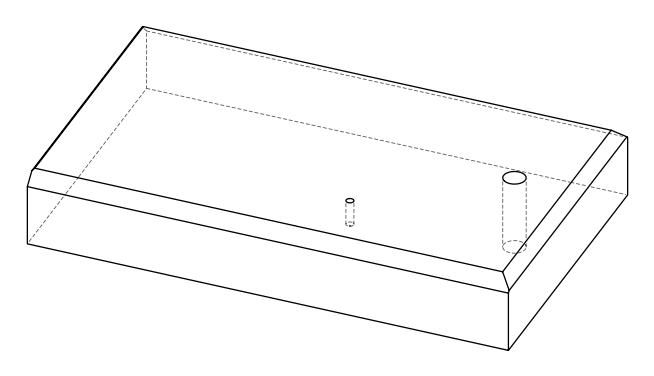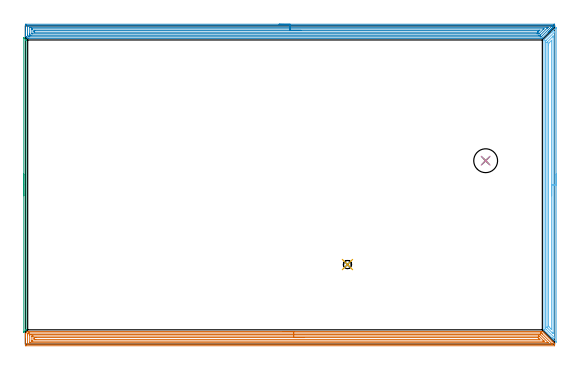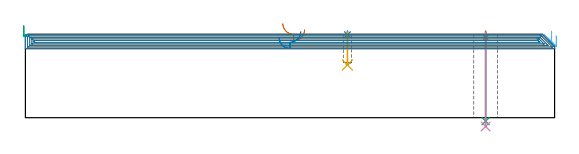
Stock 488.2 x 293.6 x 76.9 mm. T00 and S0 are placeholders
(PLAN: 9 operations, 4 tool changes, 51.6 min)
(1 SPOT_DRILL | STEP1HOLE | NXT0321_9005460120000 | 0.05 min | 182 mm3)
(2 SPOT_DRILL_1 | STEP1POCKET | NXT0321_9005460120000 | 0.03 min | 14 mm3)
(3 DRILL_THROUGH_HOLE_INTO_CENTER | STEP1HOLE | NXT0301_065 | 0.33 min | 5151 mm3)
(4 DRILL_TO_ENLARGE_THROUGH_HOLE | STEP1HOLE | UGT0301_053 | 0.35 min | 23845 mm3)
(5 DRILL_BLIND_HOLE_INTO_CENTER | STEP1POCKET | UGT0301_195 | 0.12 min | 1192 mm3)
(6 AREA_MILL | FG_CHAMFER_SURFACE | UGT0205_001 | 9.22 min | 18737 mm3)
(7 AREA_MILL_1 | FG_CHAMFER_SURFACE_1 | UGT0205_001 | 19.59 min | 41935 mm3)
(8 AREA_MILL_2 | FG_CHAMFER_SURFACE_2 | UGT0205_001 | 19.58 min | 40666 mm3)
(9 AREA_MILL_3 | FG_CHAMFER_SURFACE_3 | UGT0205_001 | 2.31 min | 594 mm3)
(TOOL NXT0321_9005460120000 | NC Spot Drill, 142deg, 12mm, Carbide, Uncoated | D12 PA142 FL30 Z2)
(TOOL NXT0301_065 | Carbide Drill 9.4mm [860.1-0940-075A1-MM 2214] | D9.4 PA140 FL98 Z2)
(TOOL UGT0301_053 | Twist Drill 22 mm | D22 PA118 FL150 Z2)
(TOOL UGT0301_195 | Twist Drill 7.6 mm | D7.6 PA118 FL73 Z2)
(TOOL UGT0205_001 | Chamfer Mill 20 x 3 x 45 deg. | D20 FL50 Z2)
(OP 1 SPOT_DRILL)
G17 G21 G94 G90
T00 M6
G54
G17 G0 G90 X424.6 Y169.2 S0 M3
G43 Z86.9 H0
G94 G81 G98 Z73.9 F250. R79.9
G80
M5
M2
(OP 2 SPOT_DRILL_1)
G17 G21 G94 G90
T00 M6
G54
G17 G0 G90 X297.1 Y73.4 S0 M3
G43 Z86.9 H0
G94 G81 G98 Z76.573 F250. R79.9
G80
M5
M2
(OP 3 DRILL_THROUGH_HOLE_INTO_CENTER)
G17 G21 G94 G90
T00 M6
G54
G17 G0 G90 X424.6 Y169.2 S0 M3
G43 Z86.9 H1
G94 G73 G98 Z-3.211 F250. Q8.901 R78.9
G80
M5
M2
(OP 4 DRILL_TO_ENLARGE_THROUGH_HOLE)
G17 G21 G94 G90
T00 M6
G54
G17 G0 G90 X424.6 Y169.2 S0 M3
G43 Z86.9 H0
G94 G73 G98 Z-8.109 F250. Q21.252 R78.9
G80
M5
M2
(OP 5 DRILL_BLIND_HOLE_INTO_CENTER)
G17 G21 G94 G90
T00 M6
G54
G17 G0 G90 X297.1 Y73.4 S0 M3
G43 Z86.9 H0
G94 G81 G98 Z48.6 F250. R78.9
G80
M5
M2
(OP 6 AREA_MILL)
G17 G21 G94 G90
T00 M6
G54
G17 G0 G90 X489.7 Y156.9 S1061 M3
G43 Z86.9 H0
Z75.6
G94 G1 Y156.862 Z74.728 F250.
Y156.748 Z73.863
Y156.559 Z73.012
Y156.297 Z72.18
Y155.963 Z71.374
Y155.56 Z70.6
Y155.092 Z69.864
Y154.56 Z69.172
Y153.971 Z68.529
Y153.328 Z67.939
Y152.636 Z67.408
Y151.9 Z66.94
Y151.126 Z66.537
Y150.32 Z66.203
Y149.488 Z65.941
Y148.636 Z65.752
Y147.772 Z65.638
Y146.9 Z65.6
Y2.08
X489.695 Y1.912 Z65.605
X489.693 Y1.908 Z65.607
X487.285 Y4.314 Z68.013
X487.119 Y4.478 Z68.175
X486.96 Y4.639 Z68.337
X486.838 Y4.761 Z68.46
X486.681 Y4.917 Z68.614
X486.53 Y5.069 Z68.768
X486.391 Y5.208 Z68.907
X486.242 Y5.355 Z69.053
X486.1 Y5.499 Z69.198
X485.944 Y5.655 Z69.354
X485.804 Y5.794 Z69.492
X483.709 Y7.89 Z71.589
X481.028 Y10.572 Z74.272
X478.757 Y12.844 Z76.543
X478.431 Y13.171 Z76.866
X478.405 Y13.206 Z76.891
X478.4 Y13.254 Z76.9
Y280.546
X478.405 Y280.595 Z76.891
X478.431 Y280.629 Z76.866
X478.757 Y280.957 Z76.543
X485.669 Y287.871 Z69.628
X485.804 Y288.006 Z69.492
X485.944 Y288.145 Z69.354
X486.1 Y288.301 Z69.198
X486.242 Y288.445 Z69.053
X486.391 Y288.592 Z68.907
X486.53 Y288.731 Z68.768
X486.681 Y288.883 Z68.614
X486.838 Y289.039 Z68.46
X486.96 Y289.161 Z68.337
X487.119 Y289.322 Z68.175
X487.638 Y289.838 Z67.662
X487.881 Y290.082 Z67.417
X487.996 Y290.198 Z67.3
X488.568 Y290.768 Z66.732
X488.775 Y290.976 Z66.523
X488.873 Y291.075 Z66.423
X489.073 Y291.274 Z66.226
X489.145 Y291.346 Z66.154
X489.568 Y291.768 Z65.731
X489.673 Y291.87 Z65.625
X489.694 Y291.883 Z65.603
X489.699 Y291.87 Z65.599
X489.7 Y146.9 Z65.6
X488.286 Z67.014
X488.285 Y6.102 Z67.015
X488.283 Y5.865 Z67.017
X488.281 Y5.806 Z67.019
X488.28 Y5.787 Z67.02
X488.272 Y5.79 Z67.028
X488.213 Y5.845 Z67.087
X487.948 Y6.102 Z67.352
X480.542 Y13.509 Z74.758
X479.91 Y14.148 Z75.39
X479.821 Y14.246 Z75.479
X479.819 Y14.334 Z75.481
X479.816 Y14.519 Z75.484
X479.814 Y14.89 Z75.486
Y15.042
X479.815 Y278.606 Z75.485
Y278.758
X479.821 Y279.494 Z75.479
X479.828 Y279.567 Z75.472
X479.907 Y279.652 Z75.393
X480.226 Y279.975 Z75.074
X480.542 Y280.293 Z74.758
X487.948 Y287.698 Z67.352
X488.052 Y287.8 Z67.248
X488.197 Y287.94 Z67.103
X488.27 Y288.009 Z67.03
X488.279 Y287.856 Z67.021
X488.283 Y287.698 Z67.017
X488.285 Y287.53 Z67.015
X488.286 Y146.9 Z67.014
X486.872 Z68.428
X486.871 Y10.378 Z68.429
X486.866 Y9.678 Z68.434
X486.865 Y9.661 Z68.435
X486.831 Y9.678 Z68.469
X486.681 Y9.822 Z68.619
X485.927 Y10.572 Z69.373
X481.419 Y15.08 Z73.881
X481.315 Y15.187 Z73.985
X481.264 Y15.243 Z74.036
X481.241 Y15.269 Z74.059
X481.235 Y15.353 Z74.065
X481.231 Y15.741 Z74.069
X481.229 Y15.936 Z74.071
Y278.058
Y278.253
X481.232 Y278.382 Z74.068
X481.236 Y278.485 Z74.064
X481.241 Y278.53 Z74.059
X481.438 Y278.739 Z73.862
X486.75 Y284.051 Z68.55
X486.823 Y284.122 Z68.477
X486.845 Y284.136 Z68.455
X486.865 Y284.148 Z68.435
X486.866 Y284.122 Z68.434
X486.87 Y284. Z68.43
X486.871 Y283.928 Z68.429
X486.872 Y283.228 Z68.428
Y146.9
X485.457 Z69.843
Y13.608
X485.456 Y13.53 Z69.844
X485.455 Y13.509 Z69.845
X485.426 Y13.533 Z69.874
X485.28 Y13.673 Z70.02
X485.049 Y13.9 Z70.251
X484.927 Y14.022 Z70.373
X483.013 Y15.936 Z72.287
X482.847 Y16.105 Z72.453
X482.734 Y16.222 Z72.566
X482.649 Y16.313 Z72.651
X482.648 Y16.342 Z72.652
X482.645 Y16.474 Z72.655
X482.643 Y16.83 Z72.657
Y17.37
Y276.076
X482.645 Y276.615 Z72.655
X482.649 Y276.97 Z72.651
X482.657 Y277.496 Z72.643
X483.014 Y277.864 Z72.286
X483.094 Y277.945 Z72.206
X485.308 Y280.158 Z69.992
X485.378 Y280.226 Z69.922
X485.422 Y280.266 Z69.878
X485.447 Y280.288 Z69.853
X485.45 Y280.253 Z69.85
X485.454 Y280.165 Z69.846
X485.457 Y280.006 Z69.843
Y146.9
Y146.028 Z69.881
Y145.164 Z69.995
Y144.312 Z70.183
Y143.48 Z70.446
Y142.674 Z70.78
Y141.9 Z71.182
Y141.164 Z71.651
Y140.472 Z72.182
Y139.829 Z72.772
Y139.24 Z73.415
Y138.708 Z74.107
Y138.24 Z74.843
Y137.837 Z75.616
Y137.503 Z76.422
Y137.241 Z77.254
Y137.052 Z78.106
Y136.938 Z78.971
Y136.9 Z79.843
G0 Z86.9
M5
M2
(OP 7 AREA_MILL_1)
G17 G21 G94 G90
T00 M6
G54
G17 G0 G90 X237.484 Y11.697 S1061 M3
G43 Z86.9 H0
Z86.897
G94 G1 X237.522 Z86.025 F250.
X237.636 Z85.16
X237.825 Z84.309
X238.087 Z83.477
X238.421 Z82.671
X238.824 Z81.897
X239.293 Z81.161
X239.824 Z80.469
X240.413 Z79.826
X241.056 Z79.236
X241.748 Z78.705
X242.484 Z78.237
X243.258 Z77.834
X244.064 Z77.5
X244.896 Z77.238
X245.748 Z77.049
X246.612 Z76.935
X247.484 Z76.897
X475.964 Y11.694 Z76.894
X476.853 Y11.692 Z76.892
X476.858
X476.872 Y11.686 Z76.886
X476.927 Y11.66 Z76.858
X485.955 Y2.644 Z67.841
X488.155 Y0.445 Z65.643
X488.19 Y0.399 Z65.596
X488.2 Y0.356 Z65.555
Y0.307 Z65.506
Y-0.379 Z64.82
Y-1.063 Z64.132
X488.199 Y-1.404 Z63.793
X488.197 Y-1.491 Z63.705
X488.027 Y-1.5 Z63.7
X0.62
X0.165 Y-1.495 Z63.703
X0.01 Y-1.492 Z63.706
X0. Y-1.332 Z63.865
Y5.98 Z71.175
Y7.4 Z72.596
Y7.741 Z72.937
Y8.425 Z73.624
X0.001 Y9.502 Z74.7
X0.003 Y9.592 Z74.788
X0.024 Y9.626 Z74.822
X1.803 Y11.405 Z76.6
X2.105 Y11.694 Z76.892
X2.407 Y11.7 Z76.9
X247.484 Y11.697 Z76.897
Y10.283 Z75.483
X475.176 Y10.279 Z75.479
X475.57 Y10.276 Z75.476
X475.766 Y10.273 Z75.473
X475.861 Y10.264 Z75.464
X475.964 Y10.167 Z75.367
X476.635 Y9.502 Z74.702
X476.858 Y9.281 Z74.481
X485.451 Y0.698 Z65.898
X485.793 Y0.354 Z65.554
X486.129 Y0.009 Z65.209
X486.19 Y-0.06 Z65.14
X486.193 Y-0.075 Z65.125
X486.191 Y-0.078 Z65.122
X486.18 Y-0.081 Z65.119
X486.104 Y-0.084 Z65.116
X485.793 Y-0.086 Z65.114
X485.695
X2.308 Y-0.085 Z65.115
X2.037 Y-0.08 Z65.12
X2.011 Y-0.079 Z65.121
X2.007 Y-0.059 Z65.141
X2.002 Y-0.026 Z65.174
X2.001 Y0.006 Z65.206
X2. Y0.219 Z65.419
X2.001 Y8.622 Z73.822
X2.004 Y9.019 Z74.219
X2.01 Y9.141 Z74.341
X2.083 Y9.222 Z74.422
X2.352 Y9.502 Z74.702
X2.37 Y9.52 Z74.72
X2.407 Y9.558 Z74.758
X2.824 Y9.972 Z75.172
X2.985 Y10.129 Z75.329
X3.116 Y10.254 Z75.454
X3.156 Y10.279 Z75.479
X3.202 Y10.281 Z75.481
X3.301 Y10.284 Z75.484
X3.399 Y10.285 Z75.485
X247.484 Y10.283 Z75.483
Y8.868 Z74.068
X474.425 Y8.865 Z74.065
X474.59 Y8.864 Z74.064
X474.721 Y8.861 Z74.061
X474.805 Y8.859 Z74.059
X474.839 Y8.837 Z74.037
X475.071 Y8.618 Z73.818
X482.219 Y1.478 Z66.678
X482.308 Y1.382 Z66.582
X482.346 Y1.339 Z66.539
X482.34 Y1.335 Z66.535
X482.313 Y1.333 Z66.533
X482.219 Y1.331 Z66.531
X481.579 Y1.329 Z66.529
X481.325 Y1.328 Z66.528
X4.448 Y1.329 Z66.529
X4.194 Y1.33 Z66.53
X4.11 Y1.331 Z66.531
X4.043 Y1.335 Z66.535
X4.01 Y1.339 Z66.539
X4.008 Y1.387 Z66.587
X4.003 Y1.578 Z66.778
X4. Y1.769 Z66.969
X4.001 Y7.932 Z73.132
X4.01 Y8.622 Z73.822
X4.021 Y8.709 Z73.909
X4.062 Y8.751 Z73.951
X4.194 Y8.864 Z74.064
X4.836 Y8.87 Z74.07
X5.088 Y8.871 Z74.071
X247.484 Y8.868 Z74.068
Y7.454 Z72.654
X473.578 Y7.451 Z72.651
X473.728 Y7.449 Z72.649
X473.764 Y7.447 Z72.647
X473.778 Y7.445 Z72.645
X473.82 Y7.408 Z72.608
X473.966 Y7.269 Z72.469
X474.177 Y7.062 Z72.262
X477.905 Y3.339 Z68.539
X478.054 Y3.188 Z68.388
X478.337 Y2.897 Z68.097
X478.478 Y2.749 Z67.949
X478.442 Y2.747 Z67.947
X478.355 Y2.745 Z67.945
X477.751 Y2.743 Z67.943
X477.463
X6.875
X6.586 Y2.744 Z67.944
X6.136 Y2.748 Z67.948
X6.04 Y2.75 Z67.95
X6.01 Y2.757 Z67.957
X6.007 Y2.804 Z68.004
X6.004 Y2.907 Z68.107
X6. Y3.321 Z68.521
Y6.842 Z72.042
X6.004 Y7.292 Z72.492
X6.007 Y7.399 Z72.599
X6.01 Y7.447 Z72.647
X6.068 Y7.45 Z72.65
X6.273 Y7.454 Z72.654
X6.875 Y7.457 Z72.657
X7.163
X247.484 Y7.454 Z72.654
Y6.04 Z71.24
X472.39 Y6.037 Z71.237
X472.448 Y6.036 Z71.236
X472.562 Y6.033 Z71.233
X472.754 Y6.025 Z71.225
X472.802 Y5.98 Z71.18
X473.284 Y5.507 Z70.707
X473.692 Y5.1 Z70.3
X474.177 Y4.614 Z69.814
X474.565 Y4.22 Z69.42
X474.611 Y4.17 Z69.37
X474.431 Y4.163 Z69.363
X474.304 Y4.158 Z69.358
X474.241 Y4.157 Z69.357
X474.177
X9.555
X8.722 Y4.16 Z69.36
X8.662 Y4.164 Z69.364
X8.01 Y4.22 Z69.42
X8.001 Y4.87 Z70.07
Y5.1 Z70.3
X8.004 Y5.748 Z70.948
X8.01 Y5.98 Z71.18
X8.605 Y6.037 Z71.237
X8.662 Y6.039 Z71.239
X9.492 Y6.043 Z71.243
X9.555
X247.484 Y6.04 Z71.24
X248.355 Z71.278
X249.22 Z71.392
X250.072 Z71.581
X250.904 Z71.843
X251.71 Z72.177
X252.484 Z72.58
X253.22 Z73.048
X253.912 Z73.579
X254.555 Z74.169
X255.144 Z74.812
X255.675 Z75.504
X256.144 Z76.24
X256.547 Z77.014
X256.881 Z77.82
X257.143 Z78.652
X257.332 Z79.503
X257.446 Z80.368
X257.484 Z81.24
G0 Z86.9
M5
M2
(OP 8 AREA_MILL_2)
G17 G21 G94 G90
T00 M6
G54
G17 G0 G90 X234.1 Y295.1 S1061 M3
G43 Z86.9 H0
Z73.9
G94 G1 X234.138 Z73.029 F250.
X234.252 Z72.164
X234.441 Z71.312
X234.703 Z70.48
X235.037 Z69.674
X235.44 Z68.9
X235.908 Z68.164
X236.44 Z67.472
X237.029 Z66.829
X237.672 Z66.24
X238.364 Z65.709
X239.1 Z65.24
X239.874 Z64.837
X240.68 Z64.503
X241.512 Z64.241
X242.364 Z64.052
X243.228 Z63.938
X244.1 Z63.9
X487.58
X487.838 Y295.099 Z63.901
X488.027 Y295.096 Z63.904
X488.197 Y295.091 Z63.905
X488.199 Y295.068 Z63.928
X488.2 Y294.73 Z64.265
Y293.782 Z65.217
X488.194 Y293.416 Z65.583
X488.193 Y293.404 Z65.595
X488.175 Y293.378 Z65.621
X488.088 Y293.287 Z65.712
X487.878 Y293.076 Z65.921
X487.779 Y292.978 Z66.02
X487.58 Y292.78 Z66.22
X487.503 Y292.703 Z66.297
X487.342 Y292.54 Z66.456
X486.677 Y291.877 Z67.123
X486.467 Y291.665 Z67.331
X485.851 Y291.051 Z67.949
X485.793 Y290.992 Z68.007
X485.591 Y290.789 Z68.207
X485.025 Y290.225 Z68.775
X484.899 Y290.098 Z68.9
X484.715 Y289.913 Z69.083
X484.199 Y289.398 Z69.601
X484.006 Y289.205 Z69.793
X483.84 Y289.038 Z69.957
X483.679 Y288.878 Z70.12
X483.559 Y288.758 Z70.24
X483.402 Y288.6 Z70.395
X483.25 Y288.448 Z70.549
X483.112 Y288.311 Z70.687
X482.964 Y288.162 Z70.833
X482.82 Y288.019 Z70.979
X482.665 Y287.864 Z71.133
X482.526 Y287.724 Z71.272
X482.391 Y287.59 Z71.408
X482.219 Y287.418 Z71.58
X477.105 Y282.305 Z76.694
X476.92 Y282.122 Z76.876
X476.895 Y282.106 Z76.891
X476.858 Y282.1 Z76.9
X2.407
X2.098 Y282.106 Z76.892
X2. Y282.199 Z76.799
X1.291 Y282.908 Z76.09
X0.852 Y283.346 Z75.65
X0.676 Y283.524 Z75.476
X0.62 Y283.58 Z75.42
X0.124 Y284.076 Z74.923
X0.024 Y284.178 Z74.82
X0.006 Y284.205 Z74.794
X0.005 Y284.222 Z74.778
X0. Y284.51 Z74.49
Y285.293 Z73.707
Y285.973 Z73.023
Y287.189 Z71.809
Y288.6 Z70.396
Y294.462 Z64.536
X0.004 Y294.73 Z64.268
X0.01 Y295.093 Z63.905
X0.246 Y295.096 Z63.902
X0.62 Y295.1 Z63.9
X244.1
Y293.686 Z65.314
X485.595 Y293.685 Z65.315
X485.793 Y293.683 Z65.317
X485.971 Y293.679 Z65.321
X486.014 Y293.675 Z65.325
X485.996 Y293.655 Z65.345
X485.865 Y293.516 Z65.484
X485.793 Y293.443 Z65.557
X485.558 Y293.208 Z65.792
X476.271 Y283.921 Z75.079
X475.964 Y283.619 Z75.381
X475.868 Y283.53 Z75.47
X475.786 Y283.521 Z75.479
X475.071 Y283.515 Z75.485
X474.899
X4.022 Y283.514 Z75.486
X3.301 Y283.517 Z75.483
X3.198 Y283.519 Z75.481
X3.14 Y283.522 Z75.478
X3.085 Y283.574 Z75.426
X2.863 Y283.791 Z75.209
X2.428 Y284.222 Z74.778
X2.407 Y284.242 Z74.758
X2.191 Y284.46 Z74.54
X2.085 Y284.568 Z74.432
X2.034 Y284.623 Z74.377
X2.012 Y284.649 Z74.351
X2.01 Y284.699 Z74.301
X2.003 Y285.097 Z73.903
X2. Y285.496 Z73.504
Y293.377 Z65.623
X2.003 Y293.51 Z65.49
X2.007 Y293.616 Z65.384
X2.011 Y293.679 Z65.321
X2.047 Y293.68 Z65.32
X2.407 Y293.684 Z65.316
X2.579 Y293.685 Z65.315
X3.301 Y293.686 Z65.314
X244.1
Y292.271 Z66.729
X481.325
X482.051 Y292.267 Z66.733
X482.077 Y292.265 Z66.735
X482.104 Y292.215 Z66.785
X481.996 Y292.103 Z66.897
X481.667 Y291.768 Z67.232
X481.325 Y291.424 Z67.576
X475.034 Y285.133 Z73.867
X474.996 Y285.097 Z73.903
X474.832 Y284.943 Z74.057
X474.522 Y284.934 Z74.066
X474.348 Y284.93 Z74.07
X474.177 Y284.929 Z74.071
X473.456 Y284.928 Z74.072
X5.088 Y284.929 Z74.071
X4.364 Y284.931 Z74.069
X4.194 Y284.935 Z74.065
X4.175 Y284.936 Z74.064
X4.151 Y284.957 Z74.043
X4.101 Y285.004 Z73.996
X4.012 Y285.097 Z73.903
X4.005 Y285.283 Z73.717
X4.001 Y285.973 Z73.027
X4. Y286.163 Z72.837
X4.001 Y292.103 Z66.897
X4.003 Y292.198 Z66.802
X4.007 Y292.245 Z66.755
X4.01 Y292.263 Z66.737
X4.028 Y292.265 Z66.735
X4.194 Y292.268 Z66.732
X4.916 Y292.271 Z66.729
X5.088
X244.1
Y290.857 Z68.143
X477.751
X478.129 Y290.856 Z68.144
X478.224 Y290.854 Z68.146
X478.279 Y290.851 Z68.149
X478.288 Y290.848 Z68.152
X478.279 Y290.835 Z68.165
X478.258 Y290.809 Z68.191
X478.219 Y290.768 Z68.232
X474.177 Y286.727 Z72.273
X473.791 Y286.352 Z72.648
X473.284 Y286.347 Z72.653
X472.905 Y286.344 Z72.656
X472.39 Y286.343 Z72.657
X472.013
X6.497
X6.142 Y286.344 Z72.656
X6.084 Y286.345 Z72.655
X6.022 Y286.349 Z72.651
X6.01 Y286.352 Z72.648
X6.007 Y286.373 Z72.627
X6.004 Y286.423 Z72.577
X6. Y286.83 Z72.17
Y290.333 Z68.667
Y290.351 Z68.649
X6.006 Y290.78 Z68.22
X6.01 Y290.832 Z68.168
X6.014 Y290.85 Z68.15
X6.049 Y290.852 Z68.148
X6.186 Y290.855 Z68.145
X6.359 Y290.857 Z68.143
X244.1
Y289.443 Z69.557
X474.354 Y289.442 Z69.558
X474.425 Y289.44 Z69.56
X474.434 Y289.438 Z69.562
X474.435 Y289.437 Z69.563
X474.426 Y289.426 Z69.574
X473.284 Y288.282 Z70.718
X473.001 Y288.002 Z70.998
X472.794 Y287.801 Z71.199
X472.759 Y287.769 Z71.231
X472.712 Y287.764 Z71.236
X472.605 Y287.76 Z71.24
X472.39 Y287.757 Z71.243
X472.357
X8.628
X8.225 Y287.761 Z71.239
X8.031 Y287.764 Z71.236
X8.01 Y287.869 Z71.131
X8.001 Y288.371 Z70.629
X8.002 Y288.6 Z70.4
X8.009 Y289.239 Z69.761
X8.026 Y289.436 Z69.564
X8.695 Y289.443 Z69.557
X244.1
X244.972 Z69.595
X245.836 Z69.709
X246.688 Z69.898
X247.52 Z70.16
X248.326 Z70.494
X249.1 Z70.897
X249.836 Z71.365
X250.528 Z71.897
X251.171 Z72.486
X251.76 Z73.129
X252.292 Z73.821
X252.76 Z74.557
X253.163 Z75.331
X253.497 Z76.137
X253.759 Z76.969
X253.948 Z77.82
X254.062 Z78.685
X254.1 Z79.557
G0 Z86.9
M5
M2
(OP 9 AREA_MILL_3)
G17 G21 G94 G90
T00 M6
G54
G17 G0 G90 X-1.5 Y136.9 S1061 M3
G43 Z86.9 H0
Z84.8
G94 G1 Y136.938 Z83.928 F250.
Y137.052 Z83.064
Y137.241 Z82.212
Y137.503 Z81.38
Y137.837 Z80.574
Y138.24 Z79.8
Y138.709 Z79.064
Y139.24 Z78.372
Y139.829 Z77.729
Y140.472 Z77.14
Y141.164 Z76.609
Y141.9 Z76.14
Y142.674 Z75.737
Y143.48 Z75.403
Y144.312 Z75.141
Y145.164 Z74.952
Y146.028 Z74.838
Y146.9 Z74.8
Y282.603
X-1.497 Y282.691 Z74.801
X-1.489 Z74.808
X-0.004 Y281.204 Z76.296
X0.594 Y280.607 Z76.89
X0.603 Y280.592 Z76.893
X0.6 Y280.315 Z76.9
Y280.311
Y13.489
X0.595 Y13.203 Z76.89
X0.594 Y13.193
X-0.002 Y12.599 Z76.298
X-0.896 Y11.704 Z75.404
X-1.192 Y11.407 Z75.106
X-1.342 Y11.256 Z74.954
X-1.491 Y11.11 Z74.806
X-1.497 Y11.109 Z74.801
X-1.499 Y11.11 Z74.799
X-1.5 Y11.197 Z74.8
Y146.9
Y147.772 Z74.838
Y148.637 Z74.952
Y149.488 Z75.141
Y150.32 Z75.403
Y151.126 Z75.737
Y151.9 Z76.14
Y152.636 Z76.609
Y153.328 Z77.14
Y153.971 Z77.729
Y154.56 Z78.372
Y155.092 Z79.064
Y155.56 Z79.8
Y155.963 Z80.574
Y156.297 Z81.38
Y156.559 Z82.212
Y156.748 Z83.064
Y156.862 Z83.928
Y156.9 Z84.8
G0 Z86.9
M5
M2
